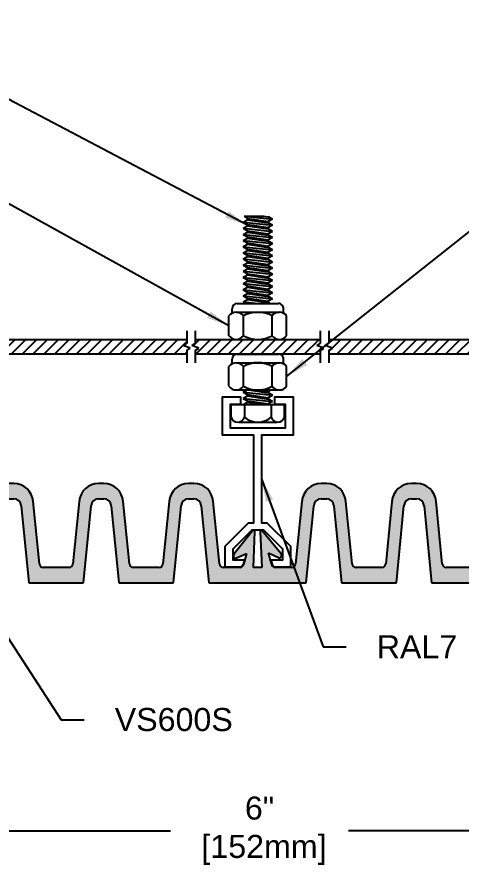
# Model space of a CAD drawing. Header units: inches. Extents: x 85.5 to 101.1, y 9.7 to 19.3.
# Drawn here: x 91.36 to 94.98, y 10.08 to 16.99 of the extents above; entities that cross this region are included whole.
import ezdxf

# ---------------------------------------------------------------- set-up
doc = ezdxf.new("R2010")
doc.units = ezdxf.units.IN
doc.header["$MEASUREMENT"] = 0
for name, color, linetype in [('Anchors', 4, 'Continuous'), ('Dimensions', 3, 'Continuous'), ('Fillers', 2, 'Continuous'), ('Metals', 7, 'Continuous'), ('TEXT', 2, 'Continuous')]:
    doc.layers.add(name, color=color, linetype=linetype)
doc.styles.add('ARIAL', font='arial.ttf')
doc.dimstyles.new('Arial', dxfattribs={"dimtxt": 0.1875, "dimasz": 0.1875, "dimexe": 0.1875, "dimexo": 0.1875, "dimgap": 0.1875, "dimtad": 0, "dimtih": 1, "dimtoh": 1, "dimdec": 4, "dimzin": 3, "dimdsep": 46, "dimlunit": 4, "dimtxsty": 'ARIAL', "dimcen": 0.1875, "dimadec": 0, "dimazin": 0, "dimtfac": 1, "dimtdec": 4, "dimtofl": 0, "dimtmove": 0, "dimatfit": 3, "dimfxl": 0, "dimfrac": 2, "dimtolj": 1, "dimtzin": 0, "dimarcsym": 0})

# ---------------------------------------------------------------- blocks, each defined once
blk = doc.blocks.new('*D13')
at = {"layer": 'Defpoints', "color": 0}
for p in [(90.3224107315539, 12.49997857216811), (96.32241073155389, 12.49997857216848), (90.3224107315539, 10.35832135248304)]:
    blk.add_point(p, dxfattribs=at)
at = {"layer": 'Dimensions', "color": 0, "lineweight": -2}
for p, q in [((90.3224107315539, 12.31247857216811), (90.3224107315539, 10.17082135248304)), ((96.32241073155389, 12.31247857216848), (96.32241073155389, 10.17082135248304)), ((90.5099107315539, 10.35832135248304), (92.61191283659886, 10.35832135248304)), ((96.13491073155389, 10.35832135248304), (94.06164851190582, 10.35832135248304))]:
    blk.add_line(p, q, dxfattribs=at)
at = {"layer": 'Dimensions', "color": 0}
for points in [[(90.5099107315539, 10.38957135248304), (90.5099107315539, 10.32707135248304), (90.3224107315539, 10.35832135248304)], [(96.13491073155389, 10.38957135248304), (96.13491073155389, 10.32707135248304), (96.32241073155389, 10.35832135248304)]]:
    blk.add_solid(points, dxfattribs=at)
at = {"layer": 'Dimensions', "color": 0, "insert": (93.33678067425234, 10.35832135248304), "char_height": 0.1875, "attachment_point": 5, "style": 'ARIAL'}
blk.add_mtext('\\A1;6"\\P [152mm]', dxfattribs=at)
blk = doc.blocks.new('NUTS&BOLT')
for p, q in [((6.530663689257272, 8.132931614636544), (6.564663689257272, 8.152561523788991)), ((6.539795569585651, 8.182931614636543), (6.768663689257272, 8.157931614636542)), ((6.539795569585651, 8.182931614636543), (6.698147071493914, 8.182931614636543)), ((6.539795569585651, 8.182931614636543), (6.564663689257272, 8.163301705484095)), ((6.564663689257272, 8.163301705484095), (6.734663689257272, 8.138301705484094)), ((6.564663689257272, 8.152561523788991), (6.564663689257272, 8.163301705484095)), ((6.564663689257272, 8.152561523788991), (6.734663689257272, 8.12756152378899)), ((6.698147071493915, 8.182931614636543), (6.734663689257272, 8.17756152378899)), ((6.768663689257272, 8.157931614636542), (6.734663689257272, 8.17756152378899)), ((6.768663689257272, 8.157931614636542), (6.734663689257272, 8.138301705484094)), ((6.530663689257272, 8.132931614636544), (6.768663689257272, 8.107931614636543)), ((6.530663689257272, 8.132931614636544), (6.564663689257272, 8.113301705484096)), ((6.530663689257272, 8.082931614636543), (6.564663689257272, 8.10256152378899)), ((6.530663689257272, 8.082931614636543), (6.768663689257272, 8.057931614636543)), ((6.530663689257272, 8.082931614636543), (6.564663689257272, 8.063301705484095)), ((6.564663689257272, 8.113301705484096), (6.734663689257272, 8.088301705484096)), ((6.564663689257272, 8.10256152378899), (6.564663689257272, 8.113301705484096)), ((6.564663689257272, 8.10256152378899), (6.734663689257272, 8.07756152378899)), ((6.734663689257272, 8.12756152378899), (6.734663689257272, 8.138301705484094)), ((6.768663689257272, 8.107931614636543), (6.734663689257272, 8.12756152378899)), ((6.768663689257272, 8.107931614636543), (6.734663689257272, 8.088301705484096)), ((6.734663689257272, 8.07756152378899), (6.734663689257272, 8.088301705484096)), ((6.530663689257272, 8.032931614636544), (6.564663689257272, 8.052561523788992)), ((6.530663689257272, 8.032931614636544), (6.768663689257272, 8.007931614636544)), ((6.530663689257272, 8.032931614636544), (6.564663689257272, 8.013301705484096)), ((6.564663689257272, 8.063301705484095), (6.734663689257272, 8.038301705484095)), ((6.564663689257272, 8.052561523788992), (6.564663689257272, 8.063301705484095)), ((6.564663689257272, 8.052561523788992), (6.734663689257272, 8.027561523788991)), ((6.564663689257272, 8.013301705484096), (6.734663689257272, 7.988301705484096)), ((6.564663689257272, 8.00256152378899), (6.564663689257272, 8.013301705484096)), ((6.768663689257272, 8.057931614636543), (6.734663689257272, 8.07756152378899)), ((6.768663689257272, 8.057931614636543), (6.734663689257272, 8.038301705484095)), ((6.734663689257272, 8.027561523788991), (6.734663689257272, 8.038301705484095)), ((6.768663689257272, 8.007931614636544), (6.734663689257272, 8.027561523788991)), ((6.530663689257272, 7.982931614636544), (6.564663689257272, 8.00256152378899)), ((6.530663689257272, 7.982931614636544), (6.768663689257272, 7.957931614636544)), ((6.530663689257272, 7.982931614636544), (6.564663689257272, 7.963301705484096)), ((6.530663689257272, 7.932931614636544), (6.564663689257272, 7.952561523788992)), ((6.564663689257272, 8.00256152378899), (6.734663689257272, 7.977561523788991)), ((6.564663689257272, 7.963301705484096), (6.734663689257272, 7.938301705484096)), ((6.564663689257272, 7.952561523788992), (6.564663689257272, 7.963301705484096)), ((6.564663689257272, 7.952561523788992), (6.734663689257272, 7.927561523788992)), ((6.768663689257272, 8.007931614636544), (6.734663689257272, 7.988301705484096)), ((6.734663689257272, 7.977561523788991), (6.734663689257272, 7.988301705484096)), ((6.768663689257272, 7.957931614636544), (6.734663689257272, 7.977561523788991)), ((6.768663689257272, 7.957931614636544), (6.734663689257272, 7.938301705484096)), ((6.530663689257272, 7.932931614636544), (6.768663689257272, 7.907931614636544)), ((6.530663689257272, 7.932931614636544), (6.564663689257272, 7.913301705484097)), ((6.530663689257272, 7.882931614636544), (6.564663689257272, 7.902561523788992)), ((6.530663689257272, 7.882931614636544), (6.768663689257272, 7.857931614636544)), ((6.530663689257272, 7.882931614636544), (6.564663689257272, 7.863301705484097)), ((6.564663689257272, 7.913301705484097), (6.734663689257272, 7.888301705484096)), ((6.564663689257272, 7.902561523788992), (6.564663689257272, 7.913301705484097)), ((6.564663689257272, 7.902561523788992), (6.734663689257272, 7.877561523788992)), ((6.734663689257272, 7.927561523788992), (6.734663689257272, 7.938301705484096)), ((6.768663689257272, 7.907931614636544), (6.734663689257272, 7.927561523788992)), ((6.768663689257272, 7.907931614636544), (6.734663689257272, 7.888301705484096)), ((6.734663689257272, 7.877561523788992), (6.734663689257272, 7.888301705484096)), ((6.768663689257272, 7.857931614636544), (6.734663689257272, 7.877561523788992)), ((6.530663689257272, 7.832931614636545), (6.564663689257272, 7.852561523788992)), ((6.530663689257272, 7.832931614636545), (6.768663689257272, 7.807931614636544)), ((6.530663689257272, 7.832931614636545), (6.564663689257272, 7.813301705484097)), ((6.564663689257272, 7.863301705484097), (6.734663689257272, 7.838301705484096)), ((6.564663689257272, 7.852561523788992), (6.564663689257272, 7.863301705484097)), ((6.564663689257272, 7.852561523788992), (6.734663689257272, 7.827561523788992)), ((6.564663689257272, 7.813301705484097), (6.734663689257272, 7.788301705484097)), ((6.564663689257272, 7.802561523788992), (6.564663689257272, 7.813301705484097)), ((6.768663689257272, 7.857931614636544), (6.734663689257272, 7.838301705484096)), ((6.734663689257272, 7.827561523788992), (6.734663689257272, 7.838301705484096)), ((6.768663689257272, 7.807931614636544), (6.734663689257272, 7.827561523788992)), ((6.768663689257272, 7.807931614636544), (6.734663689257272, 7.788301705484097)), ((6.530663689257272, 7.782931614636545), (6.564663689257272, 7.802561523788992)), ((6.530663689257272, 7.782931614636545), (6.768663689257273, 7.757931614636544)), ((6.530663689257272, 7.782931614636545), (6.564663689257272, 7.763301705484097)), ((6.530663689257272, 7.732931614636545), (6.564663689257272, 7.752561523788993)), ((6.564663689257272, 7.802561523788992), (6.734663689257272, 7.777561523788992)), ((6.564663689257272, 7.763301705484097), (6.734663689257272, 7.738301705484097)), ((6.564663689257272, 7.752561523788993), (6.564663689257272, 7.763301705484097)), ((6.564663689257272, 7.752561523788993), (6.734663689257272, 7.727561523788992)), ((6.734663689257272, 7.777561523788992), (6.734663689257272, 7.788301705484097)), ((6.768663689257273, 7.757931614636544), (6.734663689257272, 7.777561523788992)), ((6.768663689257273, 7.757931614636544), (6.734663689257272, 7.738301705484097)), ((6.734663689257272, 7.727561523788992), (6.734663689257272, 7.738301705484097)), ((6.530663689257272, 7.732931614636545), (6.768663689257273, 7.707931614636545)), ((6.530663689257272, 7.732931614636545), (6.564663689257272, 7.713301705484097)), ((6.530663689257272, 7.682931614636545), (6.564663689257272, 7.702561523788993)), ((6.530663689257272, 7.682931614636545), (6.768663689257273, 7.657931614636545)), ((6.530663689257272, 7.682931614636545), (6.564663689257272, 7.663301705484098)), ((6.564663689257272, 7.713301705484097), (6.734663689257273, 7.688301705484097)), ((6.564663689257272, 7.702561523788993), (6.564663689257272, 7.713301705484097)), ((6.564663689257272, 7.702561523788993), (6.734663689257273, 7.677561523788992)), ((6.768663689257273, 7.707931614636545), (6.734663689257272, 7.727561523788992)), ((6.768663689257273, 7.707931614636545), (6.734663689257273, 7.688301705484097)), ((6.734663689257273, 7.677561523788992), (6.734663689257273, 7.688301705484097)), ((6.768663689257273, 7.657931614636545), (6.734663689257273, 7.677561523788992)), ((6.530663689257272, 7.632931614636545), (6.564663689257272, 7.652561523788993)), ((6.530663689257272, 7.632931614636545), (6.768663689257273, 7.607931614636545)), ((6.530663689257272, 7.632931614636545), (6.564663689257272, 7.613301705484098)), ((6.530663689257272, 7.582931614636544), (6.564663689257272, 7.602561523788991)), ((6.564663689257272, 7.663301705484098), (6.734663689257273, 7.638301705484097)), ((6.564663689257273, 7.652561523788993), (6.564663689257273, 7.663301705484098)), ((6.564663689257272, 7.652561523788993), (6.734663689257273, 7.627561523788993)), ((6.564663689257272, 7.613301705484098), (6.734663689257273, 7.588301705484097)), ((6.564663689257273, 7.602561523788993), (6.564663689257273, 7.613301705484098)), ((6.564663689257272, 7.602561523788991), (6.734663689257273, 7.577561523788991)), ((6.768663689257273, 7.657931614636545), (6.734663689257273, 7.638301705484097)), ((6.734663689257273, 7.627561523788993), (6.734663689257273, 7.638301705484097)), ((6.768663689257273, 7.607931614636545), (6.734663689257273, 7.627561523788993)), ((6.768663689257273, 7.607931614636545), (6.734663689257273, 7.588301705484097)), ((6.530663689257272, 7.582931614636544), (6.768663689257273, 7.557931614636543)), ((6.530663689257272, 7.582931614636544), (6.564663689257272, 7.563301705484096)), ((6.530663689257272, 7.532931614636544), (6.564663689257272, 7.552561523788992)), ((6.530663689257272, 7.532931614636544), (6.768663689257273, 7.507931614636544)), ((6.530663689257272, 7.532931614636544), (6.564663689257272, 7.513301705484096)), ((6.564663689257272, 7.563301705484096), (6.734663689257273, 7.538301705484096)), ((6.564663689257272, 7.552561523788992), (6.564663689257272, 7.563301705484096)), ((6.564663689257272, 7.552561523788992), (6.734663689257273, 7.527561523788991)), ((6.734663689257273, 7.577561523788993), (6.734663689257273, 7.588301705484097)), ((6.768663689257273, 7.557931614636543), (6.734663689257273, 7.577561523788991)), ((6.768663689257273, 7.557931614636543), (6.734663689257273, 7.538301705484096)), ((6.734663689257273, 7.527561523788991), (6.734663689257273, 7.538301705484096)), ((6.481840029082804, 7.470024443005142), (6.817487349431742, 7.470024443005142)), ((6.530663689257272, 7.482931614636544), (6.564663689257272, 7.502561523788992)), ((6.530663689257272, 7.482931614636544), (6.55301956630487, 7.470024443005142)), ((6.530663689257272, 7.482931614636544), (6.653539963188223, 7.470024443005141)), ((6.564663689257272, 7.513301705484096), (6.734663689257273, 7.488301705484096)), ((6.564663689257272, 7.502561523788992), (6.564663689257272, 7.513301705484096)), ((6.564663689257272, 7.502561523788992), (6.734663689257273, 7.477561523788991)), ((6.768663689257273, 7.507931614636544), (6.734663689257273, 7.527561523788991)), ((6.768663689257273, 7.507931614636544), (6.734663689257273, 7.488301705484096)), ((6.734663689257273, 7.477561523788991), (6.734663689257273, 7.488301705484096)), ((6.74771829611565, 7.470024443005142), (6.734663689257273, 7.477561523788991)), ((6.440022492501255, 7.391353203219695), (6.440022492501255, 7.428206906423593)), ((6.473788689257273, 7.39972788084659), (6.825538689257273, 7.39972788084659)), ((6.859304886013291, 7.391353203219695), (6.859304886013291, 7.428206906423593)), ((6.415163689257273, 7.208040443005142), (6.415163689257273, 7.369711880846589)), ((6.532413689257274, 7.208040443005142), (6.532413689257274, 7.369711880846589)), ((6.766913689257273, 7.208040443005142), (6.766913689257273, 7.369711880846589)), ((6.884163689257274, 7.208040443005142), (6.884163689257274, 7.369711880846589)), ((6.473788689257273, 7.178024443005143), (6.825538689257273, 7.178024443005143)), ((6.481840029082805, 7.058024443005152), (6.817487349431743, 7.058024443005152)), ((6.440022492501255, 6.979353203219705), (6.440022492501255, 7.016206906423603)), ((6.473788689257273, 6.9877278808466), (6.825538689257273, 6.9877278808466)), ((6.859304886013292, 6.979353203219705), (6.859304886013292, 7.016206906423603)), ((6.415163689257274, 6.796040443005152), (6.415163689257273, 6.957711880846599)), ((6.532413689257274, 6.796040443005152), (6.532413689257274, 6.957711880846599)), ((6.766913689257273, 6.796040443005152), (6.766913689257273, 6.957711880846599)), ((6.884163689257274, 6.796040443005152), (6.884163689257274, 6.957711880846599)), ((6.473788689257273, 6.766024443005152), (6.825538689257273, 6.766024443005152)), ((6.530663689257273, 6.747746257284549), (6.562322435595537, 6.766024443005151)), ((6.530663689257273, 6.747746257284549), (6.768663689257274, 6.722746257284548)), ((6.530663689257273, 6.747746257284549), (6.564663689257273, 6.7281163481321)), ((6.530663689257273, 6.697746257284548), (6.564663689257273, 6.717376166436996)), ((6.564663689257273, 6.7281163481321), (6.734663689257273, 6.7031163481321)), ((6.564663689257273, 6.717376166436996), (6.564663689257273, 6.7281163481321)), ((6.564663689257273, 6.717376166436996), (6.734663689257273, 6.692376166436995)), ((6.573855408593818, 6.766024443005153), (6.734663689257273, 6.742376166436996)), ((6.646888644120529, 6.766024443005153), (6.734663689257275, 6.7531163481321)), ((6.757021165406321, 6.766024443005151), (6.734663689257275, 6.753116348132101)), ((6.734663689257275, 6.742376166436996), (6.734663689257275, 6.7531163481321)), ((6.768663689257274, 6.722746257284548), (6.734663689257273, 6.742376166436996)), ((6.768663689257274, 6.722746257284548), (6.734663689257273, 6.703116348132101)), ((6.768663689257274, 6.722746257284547), (6.734663689257273, 6.7031163481321)), ((6.734663689257273, 6.692376166436995), (6.734663689257273, 6.7031163481321)), ((6.432163689257274, 6.64813735257975), (6.867163689257274, 6.64813735257975)), ((6.432163689257274, 6.54413735257975), (6.432163689257274, 6.64813735257975)), ((6.530663689257273, 6.697746257284548), (6.768663689257274, 6.672746257284548)), ((6.530663689257273, 6.697746257284548), (6.564663689257273, 6.678116348132099)), ((6.530663689257261, 6.64774625728454), (6.564663689257273, 6.667376166436995)), ((6.540913689257273, 6.64813735257975), (6.540913689257273, 6.544137352579749)), ((6.564663689257273, 6.678116348132099), (6.734663689257273, 6.6531163481321)), ((6.564663689257273, 6.667376166436995), (6.564663689257273, 6.678116348132099)), ((6.564663689257273, 6.667376166436995), (6.69548762348654, 6.64813735257975)), ((6.768663689257274, 6.672746257284548), (6.734663689257273, 6.692376166436995)), ((6.768663689257274, 6.672746257284548), (6.734663689257273, 6.6531163481321)), ((6.743287562524602, 6.64813735257975), (6.734663689257273, 6.6531163481321)), ((6.758413689257273, 6.64813735257975), (6.758413689257273, 6.54413735257975)), ((6.867163689257274, 6.54413735257975), (6.867163689257274, 6.64813735257975)), ((6.494663689257274, 6.50413735257975), (6.804663689257273, 6.50413735257975))]:
    blk.add_line(p, q)
for centre, radius, start, end in [((6.481840029082804, 7.428206906423593), 0.04181753658154919, 90.00000000000006, 180), ((6.817487349431742, 7.428206906423593), 0.04181753658154919, 5.088887490341627e-14, 90.00000000000006), ((6.473788689257273, 7.32746890428409), 0.07225897656249991, 35.77510714408858, 144.2248928559115), ((6.649663689257273, 7.15571597459659), 0.2440119062499999, 61.28132691151085, 118.7186730884893), ((6.825538689257273, 7.32746890428409), 0.07225897656249991, 35.77510714408858, 144.2248928559115), ((6.473788689257273, 7.250283419567642), 0.07225897656249991, 215.7751071440886, 324.2248928559116), ((6.649663689257273, 7.422036349255142), 0.2440119062499999, 241.2813269115108, 298.7186730884893), ((6.825538689257273, 7.250283419567642), 0.07225897656249991, 215.7751071440886, 324.2248928559116), ((6.481840029082805, 7.016206906423603), 0.04181753658154919, 90.00000000000006, 180), ((6.817487349431743, 7.016206906423603), 0.04181753658154919, 5.088887490341627e-14, 90.00000000000006), ((6.473788689257273, 6.9154689042841), 0.07225897656249991, 35.77510714408858, 144.2248928559115), ((6.649663689257274, 6.7437159745966), 0.2440119062499999, 61.28132691151085, 118.7186730884893), ((6.825538689257273, 6.9154689042841), 0.07225897656249991, 35.77510714408858, 144.2248928559115), ((6.473788689257273, 6.838283419567652), 0.07225897656249991, 215.7751071440886, 324.2248928559116), ((6.649663689257273, 7.010036349255152), 0.2440119062499999, 241.2813269115108, 298.7186730884893), ((6.825538689257273, 6.838283419567652), 0.07225897656249991, 215.7751071440886, 324.2248928559116), ((6.486538689257274, 6.56109536039225), 0.05695800781249998, 197.3212073416596, 342.6787926583407), ((6.649663689257274, 6.67196938382975), 0.1678320312499998, 229.6113315096321, 310.388668490368), ((6.812788689257274, 6.56109536039225), 0.05695800781250009, 197.3212073416597, 342.6787926583403)]:
    blk.add_arc(centre, radius, start, end)
blk = doc.blocks.new('ral7')
blk.add_lwpolyline([(1.881375593413068, -0.6283030019566809), (1.881375593413068, -0.8005258180708452), (1.764775579971143, -0.8005258180708381, -0.3394542588633287), (1.734831879356193, -0.7775492084690221), (1.724375593413072, -0.7385258180708405), (1.819375593413071, -0.7385258180708405), (1.819375593413071, -0.6539842428238032), (1.664417168660108, -0.4990258180708409), (1.566334018166046, -0.4990258180708409), (1.411375593413069, -0.6539842428238103), (1.411375593413069, -0.7385258180708405), (1.506375593413082, -0.7385258180708405), (1.495919307469961, -0.7775492084690221, -0.3394542588633289), (1.465975606854983, -0.8005258180708381), (1.349375593413072, -0.8005258180708452), (1.349375593413072, -0.6283030019566773), (1.540652777298931, -0.4370258180708362), (1.584375593413071, -0.4370258180708433), (1.584375593413071, 0.2744741791752574), (1.328375593413085, 0.2744741791752503), (1.328375593413071, 0.5884741791752504), (1.475375593413077, 0.5884741791752504), (1.475375593413077, 0.5264741791752456), (1.390375593413069, 0.5264741791752456), (1.390375593413069, 0.3364741791752479), (1.840375593413071, 0.3364741791752479), (1.840375593413071, 0.5264741791752456), (1.755375593413078, 0.5264741791752456), (1.755375593413078, 0.5884741791752504), (1.902375593413069, 0.5884741791752504), (1.902375593413069, 0.2744741791752503), (1.646375593413069, 0.2744741791752574), (1.646375593413069, -0.4370258180708362), (1.690098409527224, -0.4370258180708362)], format="xyb", close=True)
blk = doc.blocks.new('SB12')
h = blk.add_hatch()
h.set_pattern_fill('ANSI31', color=256, scale=0.5, style=0)
h.set_pattern_definition([(45, (0, 0), (-0.04419417382415922, 0.04419417382415922), [])])
h.paths.add_polyline_path([(3.97333887663977, 6.768087441470902), (3.97333887663977, 6.648087441470913), (5.738826356915608, 6.648087441470913), (5.738826356915607, 6.678096078295983), (5.767649275938555, 6.697176361339647), (5.71000343789266, 6.718998521602167), (5.738826356915608, 6.738078804645831), (5.738826356915608, 6.768087441470901)])
h.paths.add_polyline_path([(5.808826356915607, 6.768087441470903), (5.808826356915607, 6.738078804645831), (5.780003437892662, 6.718998521602168), (5.837649275938555, 6.697176361339647), (5.808826356915608, 6.678096078295983), (5.808826356915608, 6.648087441470912), (6.825783235019199, 6.648087441470912), (6.825783235019199, 6.678096078295983), (6.854606154042147, 6.697176361339648), (6.796960315996253, 6.718998521602167), (6.8257832350192, 6.738078804645832), (6.8257832350192, 6.768087441470902)])
h.paths.add_polyline_path([(6.895783235019199, 6.768087441470902), (6.895783235019199, 6.738078804645832), (6.866960315996254, 6.718998521602168), (6.924606154042147, 6.697176361339648), (6.8957832350192, 6.678096078295984), (6.895783235019201, 6.648087441470913), (9.136470528118641, 6.648087441470911), (9.136470528118641, 6.768087441470903)])
for p, q in [((5.738826356915607, 6.838111356525239), (5.738826356915607, 6.738078804645831)), ((5.808826356915607, 6.838111356525239), (5.808826356915607, 6.738078804645831)), ((6.825783235019199, 6.838111356525239), (6.825783235019199, 6.738078804645831)), ((6.895783235019199, 6.838111356525239), (6.895783235019199, 6.738078804645831)), ((5.738826356915607, 6.738078804645831), (5.71000343789266, 6.718998521602167)), ((5.767649275938553, 6.697176361339647), (5.71000343789266, 6.718998521602167)), ((5.808826356915607, 6.738078804645831), (5.780003437892661, 6.718998521602167)), ((5.837649275938554, 6.697176361339647), (5.780003437892661, 6.718998521602167)), ((6.825783235019199, 6.738078804645831), (6.796960315996253, 6.718998521602167)), ((6.854606154042146, 6.697176361339647), (6.796960315996253, 6.718998521602167)), ((6.895783235019199, 6.738078804645831), (6.866960315996253, 6.718998521602167)), ((6.924606154042146, 6.697176361339647), (6.866960315996253, 6.718998521602167)), ((5.738826356915607, 6.678096078295983), (5.767649275938553, 6.697176361339647)), ((5.738826356915607, 6.678096078295983), (5.738826356915607, 6.578063526416575)), ((5.808826356915607, 6.678096078295983), (5.837649275938554, 6.697176361339647)), ((5.808826356915607, 6.678096078295983), (5.808826356915607, 6.578063526416575)), ((6.825783235019199, 6.678096078295983), (6.854606154042146, 6.697176361339647)), ((6.825783235019199, 6.678096078295983), (6.825783235019199, 6.578063526416575)), ((6.895783235019199, 6.678096078295983), (6.924606154042146, 6.697176361339647)), ((6.895783235019199, 6.678096078295983), (6.895783235019199, 6.578063526416575))]:
    blk.add_line(p, q)
for points in [[(4.014366140256628, 6.7824342654869, 0.233897114275723), (3.835838876639774, 6.994498422405647), (3.585838876639773, 6.994498422405639, 0.6546536707079772), (3.585838876639773, 6.42167646053616), (3.835838876639774, 6.42167646053616, 0.2338971142757231), (4.014366140256628, 6.633740617454899), (3.97333887663977, 6.648087441470912), (3.97333887663977, 6.768087441470902)], [(9.136470528118641, 6.782434265486904), (8.628222041641648, 6.7824342654869, -0.2338971142757231), (8.806749305258498, 6.994498422405647), (9.056749305258498, 6.994498422405639, -0.6546536707079772), (9.056749305258498, 6.421676460536167), (8.806749305258498, 6.421676460536167, -0.2338971142757231), (8.628222041641648, 6.633740617454899), (9.136470528118641, 6.63374061745491)]]:
    blk.add_lwpolyline(points, format="xyb", close=True)
for points in [[(3.97333887663977, 6.768087441470902), (5.738826356915607, 6.768087441470902)], [(5.808826356915607, 6.768087441470902), (6.825783235019199, 6.768087441470902)], [(6.895783235019199, 6.768087441470902), (9.136470528118641, 6.768087441470902)], [(5.738826356915607, 6.648087441470912), (3.97333887663977, 6.648087441470912)], [(6.825783235019199, 6.648087441470912), (5.808826356915607, 6.648087441470912)], [(9.136470528118641, 6.648087441470912), (6.895783235019199, 6.648087441470912)]]:
    blk.add_lwpolyline(points)
blk = doc.blocks.new('VS600S')
blk.add_hatch(color=256).paths.add_polyline_path([(5.682736587086522, 5.409822675387366, -0.3888787318530627), (5.744500658368212, 5.466419019337026), (5.788383303861428, 5.466419019337026, -0.3888787318529865), (5.85014737514312, 5.409822675387378), (5.912739645991965, 4.782264745836432), (6.723305880795453, 4.78226474583643), (6.7858981516443, 5.409822675387379, -0.3888787318529828), (6.847662222925992, 5.466419019337026), (6.891544868419208, 5.466419019337026, -0.3888787318530511), (6.953308939700897, 5.409822675387367), (7.015901210549743, 4.782264745836431), (7.472167445353229, 4.78226474583643), (7.534759716202077, 5.409822675387373, -0.3888787318530209), (7.596523787483768, 5.466419019337026), (7.640406432976983, 5.466419019337026, -0.388878731852903), (7.702170504258669, 5.4098226753874), (7.764762775107518, 4.782264745836431), (8.221029009911001, 4.78226474583643), (8.28362128075985, 5.409822675387379, -0.3888787318529828), (8.345385352041541, 5.466419019337026), (8.383930237306025, 5.466419019337026, -0.3888787318528728), (8.445694308587713, 5.409822675387406), (8.508286579436561, 4.78226474583643), (9.31710329817688, 4.782264745836688), (9.317103298176882, 4.907264745836689), (9.162041794857535, 4.907264745836689, -0.4142135623732294), (9.131041794857543, 4.938264745836695), (9.107093531467712, 5.032264745836689), (9.201807138805883, 5.002138042918531, 0.6848252874135616), (9.215288721875071, 5.036911225309258), (9.074175784051763, 5.215726338123105, 0.6766196696943778), (9.056942228610323, 5.208821580656283), (9.056942228610321, 4.907264745836688), (8.986942228610301, 4.907264745836689), (8.986942228610301, 5.212294079385138, 0.6375892073343804), (8.970503051338426, 5.219945026781453), (8.824884080327095, 5.039122760699688, 0.6996576965697484), (8.837762434870868, 5.00382086590705), (8.91734760951383, 5.039428499735224), (8.912842627843103, 4.938264745836695, -0.4142135623730448), (8.88184262784311, 4.907264745836696), (8.835872808987109, 4.907264745836689), (8.628265069669405, 4.907264745836696, -0.3882636441144899), (8.597388880006768, 4.935496910597841), (8.545313778396885, 5.443538249662139, 0.3888787318530066), (8.383930237306027, 5.591419019337025), (8.345385352041543, 5.591419019337025, 0.3888787318529264), (8.184001810950683, 5.44353824966218), (8.131926709340789, 4.935496910597743, -0.3882636441149132), (8.101050519678017, 4.907264745836431), (7.900895892509258, 4.907264745836431), (7.884742007576889, 4.907264745836431, -0.3862787949787637), (7.853885662599669, 4.935283810639771), (7.801789974067843, 5.443538249662132, 0.3888787318530246), (7.640406432976981, 5.591419019337028), (7.596523787483767, 5.591419019337028, 0.3888787318530101), (7.435140246392904, 5.443538249662138), (7.383065144783007, 4.935496910597706, -0.3882636441145956), (7.352188955120239, 4.907264745836431), (7.135879700782729, 4.907264745836437, -0.388263644114567), (7.105003511119968, 4.935496910597705), (7.052928409510071, 5.443538249662143, 0.388878731853), (6.891544868419206, 5.591419019337028), (6.847662222925994, 5.591419019337028, 0.3888787318530056), (6.686278681835129, 5.443538249662139), (6.634203580225229, 4.935496910597701, -0.3882636441594083), (6.603327390567144, 4.907264745836432), (6.464015074301652, 4.907264745836777, -0.4142135623724992), (6.433015074301736, 4.938264745836783), (6.407836500195728, 5.024925057816484), (6.498327584589718, 4.984760476064, 0.6848252874133787), (6.511809167658916, 5.019533658454721), (6.355561104481659, 5.204192553144157, 0.6766196696941819), (6.338327549040226, 5.19728779567733), (6.353015074301723, 4.907264745836777), (6.283015074301701, 4.907264745836777), (6.295604361354705, 5.199711764052338, 0.6375892073343244), (6.279165184082827, 5.207362711448645), (6.124326364382669, 5.016399484161036, 0.6996576965697481), (6.137204718926441, 4.981097589368396), (6.225045246324088, 5.021290256607978), (6.225046308869722, 5.021294261043078), (6.225053492208201, 5.021292355000212), (6.225053997961719, 5.021294261042713), (6.225045246324087, 5.021290256607977), (6.203022749897253, 4.938293672993585, -0.0002332835635085085), (6.203022763393715, 4.938264745836433), (6.212453223228932, 4.973805491674958), (6.212445534136837, 4.973805491674958), (6.212452717475317, 4.973803585632092), (6.203022763393715, 4.938264745836433, -0.4142135623730195), (6.172022763393714, 4.907264745836438), (6.032718136224958, 4.907264745836432, -0.3882636441146641), (6.00184194656219, 4.935496910597712), (5.94976684495229, 5.443538249662145, 0.3888787318529954), (5.788383303861426, 5.591419019337028), (5.744500658368214, 5.591419019337028, 0.3888787318530041), (5.583117117277349, 5.44353824966214), (5.531042015667452, 4.935496910597707, -0.3882636441145745), (5.500165826004691, 4.907264745836438), (5.283856571667181, 4.907264745836432, -0.388263644114603), (5.252980382004413, 4.935496910597708), (5.200905280394516, 5.443538249662136, 0.3888787318530158), (5.039521739303653, 5.591419019337028), (4.995639093810439, 5.591419019337028, 0.3888787318530232), (4.834255552719577, 5.443538249662133), (4.782159864187761, 4.935283810639859, -0.3862787949795943), (4.751303519210533, 4.907264745836432), (4.735149634278162, 4.907264745836432), (4.534995007109403, 4.907264745836432, -0.3882636441145646), (4.504118817446635, 4.935496910597705), (4.452043715836741, 5.443538249662146, 0.388878731852989), (4.290660174745879, 5.591419019337025), (4.25211528948139, 5.591419019337025, 0.3888787318529848), (4.090731748390528, 5.443538249662149), (4.038656646780632, 4.935496910597691, -0.3882636441149855), (4.007780457117805, 4.907264745836326), (3.907234818679051, 4.907264745836333), (3.754397036256314, 4.907264745836333, -0.3183450997018038), (3.729584477890803, 4.938264745836332), (3.697668325857094, 5.038990185237997), (3.796587620446332, 5.005703229748228, 0.6996576965697402), (3.809465974990105, 5.041005124540868), (3.669410382840818, 5.219945026781087, 0.6375892073344641), (3.652971205568941, 5.212294079384774), (3.652971205568941, 4.907264745836326), (3.582971205568918, 4.907264745836326), (3.582971205568919, 5.20882158065592, 0.6766196696942588), (3.565737650127481, 5.215726338122744), (3.419653821526988, 5.037264745836329, 0.6848252874134043), (3.433135404596182, 5.002491563445608), (3.510616058612656, 5.032264745836326), (3.502971205568928, 4.938264745836332, -0.4142135623730951), (3.471971205568929, 4.907264745836333), (3.317103298176812, 4.907264745836333), (3.31710329817689, 4.78226474583643), (4.127758947350852, 4.78226474583643), (4.190351218199704, 5.40982267538737, -0.3888787318530486), (4.252115289481398, 5.466419019337027), (4.290660174745881, 5.466419019337026, -0.3888787318529782), (4.352424246027571, 5.409822675387378), (4.415016516876417, 4.78226474583643), (4.871282751679904, 4.782264745836432), (4.933875022528747, 5.409822675387364, -0.3888787318530785), (4.995639093810438, 5.466419019337027), (5.039521739303653, 5.466419019337026, -0.3888787318526777), (5.101285810585336, 5.409822675387445), (5.163878081434192, 4.78226474583643), (5.620144316237678, 4.782264745836432)])
at = {"layer": 'Fillers'}
blk.add_lwpolyline([(7.702170504258671, 5.40982267538738), (7.764762775107517, 4.782264745836431), (8.221029009911003, 4.78226474583643), (8.28362128075985, 5.40982267538738, -0.3888787318529873), (8.345385352041543, 5.466419019337026), (8.383930237306028, 5.466419019337026, -0.3888787318529742), (8.445694308587715, 5.40982267538738), (8.508286579436561, 4.78226474583643), (9.317103298176882, 4.782264745836688), (9.317103298176882, 4.907264745836689), (9.16204179485752, 4.907264745836689, -0.414213562373095), (9.131041794857543, 4.938264745836695), (9.10709353146771, 5.032264745836689), (9.201807138805881, 5.002138042918532, 0.6848252874134491), (9.215288721875075, 5.036911225309255), (9.074175784051759, 5.215726338123109, 0.676619669694249), (9.056942228610323, 5.208821580656282), (9.056942228610323, 4.907264745836689), (8.986942228610301, 4.907264745836689), (8.986942228610301, 5.212294079385136, 0.6375892073345459), (8.970503051338424, 5.219945026781451), (8.824884080327095, 5.039122760699688, 0.6996576965697482), (8.837762434870868, 5.00382086590705), (8.91734760951383, 5.039428499735224), (8.912842627843103, 4.938264745836695, -0.414213562373095), (8.881842627843104, 4.907264745836696), (8.835872808987109, 4.907264745836689), (8.628265069669553, 4.907264745836696, -0.3882636441145582), (8.597388880006783, 4.935496910597704), (8.545313778396885, 5.443538249662147, 0.3888787318529903), (8.383930237306028, 5.591419019337025), (8.345385352041543, 5.591419019337025, 0.3888787318529864), (8.18400181095068, 5.443538249662147), (8.131926709340785, 4.935496910597704, -0.3882636441145653), (8.101050519678015, 4.907264745836431), (7.900895892509258, 4.907264745836431), (7.884742007576886, 4.907264745836431, -0.3862787949800069), (7.853885662599655, 4.935283810639906), (7.801789974067841, 5.443538249662147, 0.3888787318529906), (7.640406432976985, 5.591419019337028), (7.596523787483765, 5.591419019337028, 0.3888787318529909), (7.435140246392905, 5.443538249662147), (7.383065144783007, 4.935496910597704, -0.3882636441145565), (7.352188955120241, 4.907264745836431), (7.135879700782731, 4.907264745836437, -0.3882636441145685), (7.105003511119968, 4.935496910597704), (7.05292840951007, 5.443538249662147, 0.3888787318529912), (6.891544868419206, 5.591419019337028), (6.847662222925994, 5.591419019337028, 0.3888787318529911), (6.68627868183513, 5.443538249662147), (6.634203580225229, 4.935496910597704, -0.3882636441145581), (6.60332739057198, 4.907264745836432), (6.464015074301713, 4.907264745836777, -0.4142135623730784), (6.433015074301736, 4.938264745836783), (6.407836500195728, 5.024925057816482), (6.498327584589717, 4.984760476064, 0.6848252874134466), (6.511809167658914, 5.019533658454723), (6.355561104481659, 5.204192553144157, 0.6766196696941819), (6.338327549040226, 5.19728779567733), (6.353015074301723, 4.907264745836777), (6.283015074301701, 4.907264745836777), (6.295604361354705, 5.199711764052331, 0.6375892073345385), (6.279165184082828, 5.207362711448646), (6.124326364382668, 5.016399484161035, 0.699657696569719), (6.137204718926441, 4.981097589368396), (6.225053997961719, 5.021294261042714), (6.203022763393715, 4.938264745836433, -0.4142135623730615), (6.172022763393709, 4.907264745836438), (6.032718136224954, 4.907264745836432, -0.3882636441145551), (6.001841946562191, 4.935496910597704), (5.94976684495229, 5.443538249662147, 0.3888787318529912), (5.788383303861426, 5.591419019337028), (5.744500658368214, 5.591419019337028, 0.3888787318529911), (5.58311711727735, 5.443538249662147), (5.531042015667452, 4.935496910597704, -0.3882636441145683), (5.50016582600469, 4.907264745836438), (5.283856571667179, 4.907264745836432, -0.3882636441145564), (5.252980382004413, 4.935496910597704), (5.200905280394515, 5.443538249662147, 0.3888787318529908), (5.039521739303655, 5.591419019337028), (4.995639093810436, 5.591419019337028, 0.3888787318529907), (4.834255552719579, 5.443538249662147), (4.782159864187765, 4.935283810639907, -0.3862787949800308), (4.751303519210534, 4.907264745836432), (4.735149634278162, 4.907264745836432), (4.534995007109405, 4.907264745836432, -0.3882636441145735), (4.504118817446635, 4.935496910597704), (4.452043715836741, 5.443538249662147, 0.3888787318529908), (4.290660174745877, 5.591419019337025), (4.252115289481392, 5.591419019337025, 0.3888787318529909), (4.090731748390528, 5.443538249662147), (4.038656646780634, 4.935496910597704, -0.3882636441145709), (4.007780457117864, 4.907264745836326), (3.907234818679051, 4.907264745836333), (3.754397036256314, 4.907264745836333, -0.3183450997018066), (3.729584477890803, 4.938264745836332), (3.697668325857094, 5.038990185237996), (3.796587620446331, 5.005703229748228, 0.6996576965697482), (3.809465974990105, 5.041005124540868), (3.669410382840818, 5.219945026781087, 0.6375892073345266), (3.652971205568941, 5.212294079384773), (3.652971205568941, 4.907264745836326), (3.582971205568919, 4.907264745836326), (3.582971205568919, 5.208821580655918, 0.6766196696942264), (3.565737650127482, 5.215726338122746), (3.419653821526989, 5.03726474583633, 0.6848252874134382), (3.433135404596182, 5.002491563445608), (3.510616058612657, 5.032264745836326), (3.502971205568928, 4.938264745836332, -0.414213562373095), (3.471971205568929, 4.907264745836333), (3.317103298176812, 4.907264745836333), (3.317103298176891, 4.78226474583643), (4.127758947350852, 4.78226474583643), (4.190351218199705, 5.40982267538738, -0.3888787318529741), (4.252115289481392, 5.466419019337027), (4.290660174745877, 5.466419019337026, -0.3888787318529873), (4.352424246027571, 5.40982267538738), (4.415016516876417, 4.78226474583643), (4.871282751679903, 4.782264745836432), (4.933875022528749, 5.40982267538738, -0.3888787318529899), (4.995639093810436, 5.466419019337027), (5.039521739303652, 5.466419019337026, -0.3888787318529865), (5.101285810585342, 5.40982267538738), (5.163878081434191, 4.78226474583643), (5.620144316237678, 4.782264745836432), (5.682736587086524, 5.40982267538738, -0.3888787318529858), (5.74450065836821, 5.466419019337026), (5.788383303861426, 5.466419019337026, -0.3888787318529873), (5.85014737514312, 5.40982267538738), (5.912739645991966, 4.782264745836432), (6.723305880795454, 4.78226474583643), (6.7858981516443, 5.40982267538738, -0.3888787318529873), (6.847662222925994, 5.466419019337026), (6.89154486841921, 5.466419019337026, -0.3888787318529858), (6.953308939700896, 5.40982267538738), (7.015901210549742, 4.782264745836431), (7.472167445353229, 4.78226474583643), (7.534759716202078, 5.40982267538738, -0.3888787318529865), (7.596523787483768, 5.466419019337026), (7.640406432976985, 5.466419019337026, -0.3888787318529899)], format="xyb", close=True, dxfattribs=at)

msp = doc.modelspace()

# ---------------------------------------------------------------- block references
at = {"layer": 'Anchors'}
for name, p in [('NUTS&BOLT', (86.67274704229662, 7.181954129162957)), ('SB12', (87.00510593558649, 7.591891130697197))]:
    msp.add_blockref(name, p, dxfattribs=at)
at = {"layer": 'Fillers', "xscale": 0.9791699999999999}
msp.add_blockref('VS600S', (87.13440269507808, 7.595713826331721), dxfattribs=at)
at = {"layer": 'Metals', "rotation": 359.9999999999999}
msp.add_blockref('ral7', (91.70703513814081, 13.30422244044306), dxfattribs=at)

# ---------------------------------------------------------------- texts
at = {"layer": 'TEXT', "char_height": 0.1875, "attachment_point": 4, "style": 'ARIAL'}
for s, insert, width in [('\\A1;RAL7', (94.2909906341277, 11.85643612232455), 1.937251842034925), ('VS600S', (92.15800432710104, 11.26263806658184), 1.744861777442338)]:
    msp.add_mtext(s, dxfattribs=dict(at, insert=insert, width=width))

# ---------------------------------------------------------------- dimensions: what is measured, and where the dimension line sits
at = {"layer": 'Dimensions'}
dim = msp.add_linear_dim(base=(90.3224107315539, 10.35832135248304), p1=(96.32241073155389, 12.49997857216848), p2=(90.3224107315539, 12.49997857216811), dimstyle='Arial', override={"dimpost": '\\X'}, dxfattribs=at)
dim.commit()
dim.dimension.update_dxf_attribs({"geometry": '*D13', "text_midpoint": (93.33678067425234, 10.35832135248304), "dimtype": 160})

# ---------------------------------------------------------------- leaders
at = {"layer": 'TEXT', "annotation_type": 0, "has_hookline": 1}
for points, hookline_direction, text_width in [([(93.2374107315539, 15.2898857437995), (90.01831035893406, 16.98612070842921), (89.83081035893406, 16.98612070842921)], 1, 1.680081855388813), ([(93.55691073155388, 14.05883029108883), (97.08878413621076, 16.85624158316297), (97.27628413621076, 16.85624158316297)], 0, 1.854152455661664), ([(93.08791073155389, 14.47083029108882), (90.0244691417272, 16.16725704560986), (89.8369691417272, 16.16725704560986)], 1, 1.752600613915416), ([(93.3534107315539, 13.22294662099526), (93.8534906341277, 11.85643612232455), (94.0409906341277, 11.85643612232455)], 0, 0.6227404502046385), ([(90.9998938671, 12.37415587653374), (91.72050432710104, 11.26263806658184), (91.90800432710104, 11.26263806658184)], 0, 0.9463250341064119)]:
    msp.add_leader(points, dimstyle='Arial', override={"dimgap": 0.25, "dimtad": 0}, dxfattribs=dict(at, hookline_direction=hookline_direction, text_width=text_width))

doc.saveas('drawing.dxf')
